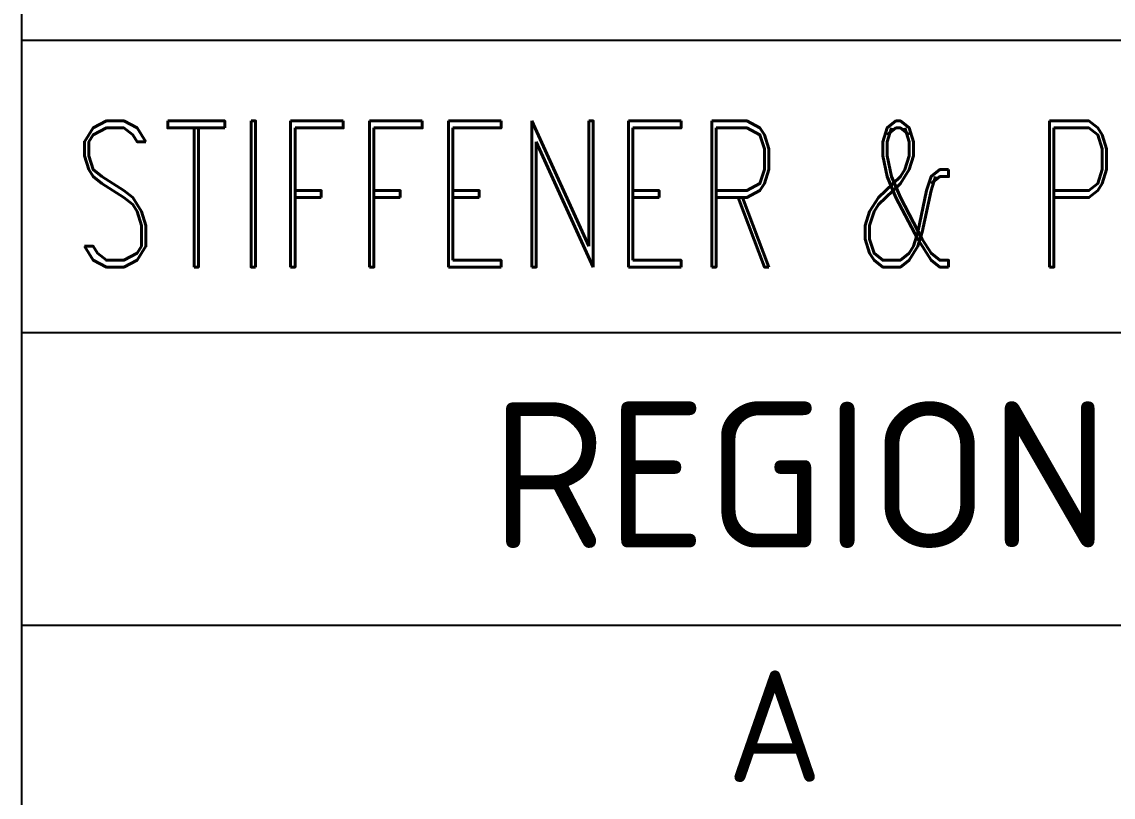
# Model space of a CAD drawing. Extents: x 0 to 420, y 0 to 297.
# Drawn here: x 352.5 to 372.09, y 82.5 to 96.42 of the extents above; entities that cross this region are included whole.
import ezdxf
from ezdxf.enums import TextEntityAlignment as Align

# ---------------------------------------------------------------- set-up
doc = ezdxf.new("R2010")
doc.units = 0
doc.header["$LTSCALE"] = 12
doc.header["$MEASUREMENT"] = 0
doc.layers.get('0').update_dxf_attribs({"linetype": 'CONTINUOUS'})
for name, color, linetype in [('GREEN', 7, 'CONTINUOUS'), ('L35', 3, 'CONTINUOUS'), ('L50', 7, 'CONTINUOUS'), ('T25', 1, 'CONTINUOUS'), ('T35', 3, 'CONTINUOUS'), ('T50', 7, 'CONTINUOUS'), ('TBLK18', 4, 'CONTINUOUS'), ('TBLK25', 1, 'CONTINUOUS'), ('TBLK35', 3, 'CONTINUOUS'), ('TBLK50', 7, 'CONTINUOUS')]:
    doc.layers.add(name, color=color, linetype=linetype)
doc.styles.add('ISO', font='iso3098b.shx')
doc.styles.add('ROMAND', font='romand')

# ---------------------------------------------------------------- blocks, each defined once
blk = doc.blocks.new('A3BBLK')
at = {"layer": 'TBLK50'}
blk.add_line((352.5, 4.5), (352.5, 292.5), dxfattribs=at)
blk = doc.blocks.new('title block')
blk.add_blockref('A3BBLK', (0, 0))
at = {"layer": 'TBLK18', "style": 'ISO'}
blk.add_attdef('MR_DIRECTORATE', text='', height=1.5, dxfattribs=at).set_placement((381.5, 67.119), align=Align.CENTER)
for tag, p in [('STREET_NAME', (355.514, 61.1)), ('SUBURB_POSTCODE', (388.488, 61.1)), ('TELEPHONE_NO.', (368.306, 58.836)), ('FAX_NO.', (393.555, 58.836))]:
    blk.add_attdef(tag, p, '', height=1.5, dxfattribs=at)
at = {"layer": 'TBLK25', "style": 'ISO'}
for tag, height, p in [('MR_BRANCH', 2, (381.5, 64.199)), ('ROAD_SECTION', 1.75, (384.5, 29.162)), ('SLK', 1.75, (384.5, 26.108)), ('CHAINAGE', 1.75, (384.5, 19.205))]:
    blk.add_attdef(tag, text='', height=height, dxfattribs=at).set_placement(p, align=Align.CENTER)
for tag, p, height in [('FILE_NUMBER', (371.773, 53.237), 2.5), ('DESIGNED_/_DRAWN', (371.773, 48.487), 2), ('VERIFIED', (371.773, 43.487), 2), ('APPROVED', (371.773, 38.487), 2), ('LOCAL_AUTHORITY', (370.48, 16.733), 1.25)]:
    blk.add_attdef(tag, p, '', height=height, dxfattribs=at)
at = {"layer": 'TBLK35', "style": 'ISO', "width": 0.9}
for tag, p in [('ROAD_PROJECT&NUMBER', (384.5, 32.231)), ('DRAWING_DESCRIPTION', (384.5, 22.288))]:
    blk.add_attdef(tag, text='', height=2.5, dxfattribs=at).set_placement(p, align=Align.CENTER)
at = {"layer": 'TBLK50', "style": 'ISO'}
blk.add_attdef('DRG_NUMBER', (356.803, 6.021), '', height=5, dxfattribs=at)
blk = doc.blocks.new('stiff2')
at = {"layer": 'L35'}
blk.add_line((-63, 128.197), (-5, 128.197), dxfattribs=at)
at = {"layer": 'L50'}
for p, q in [((-63, 138.697), (-5, 138.697)), ((-63, 133.447), (-5, 133.447))]:
    blk.add_line(p, q, dxfattribs=at)
at = {"layer": 'T25', "style": 'ISO'}
blk.add_text('A', height=2, dxfattribs=at).set_placement((-49.485, 125.384), align=Align.CENTER)
at = {"layer": 'T35', "style": 'ISO'}
blk.add_text('REGION', height=2.625, dxfattribs=at).set_placement((-54.577, 129.582))
at = {"layer": 'T50', "style": 'ROMAND', "width": 0.7}
blk.add_text('STIFFENER & POST DESIGN CRITERIA', height=2.625, dxfattribs=at).set_placement((-62.112, 134.623))

msp = doc.modelspace()

# ---------------------------------------------------------------- block references
at = {"color": 1}
msp.add_blockref('title block', (0, 0), dxfattribs=at)
at = {"layer": 'GREEN'}
msp.add_blockref('stiff2', (415.5, -42.605932), dxfattribs=at)

doc.saveas('drawing.dxf')
